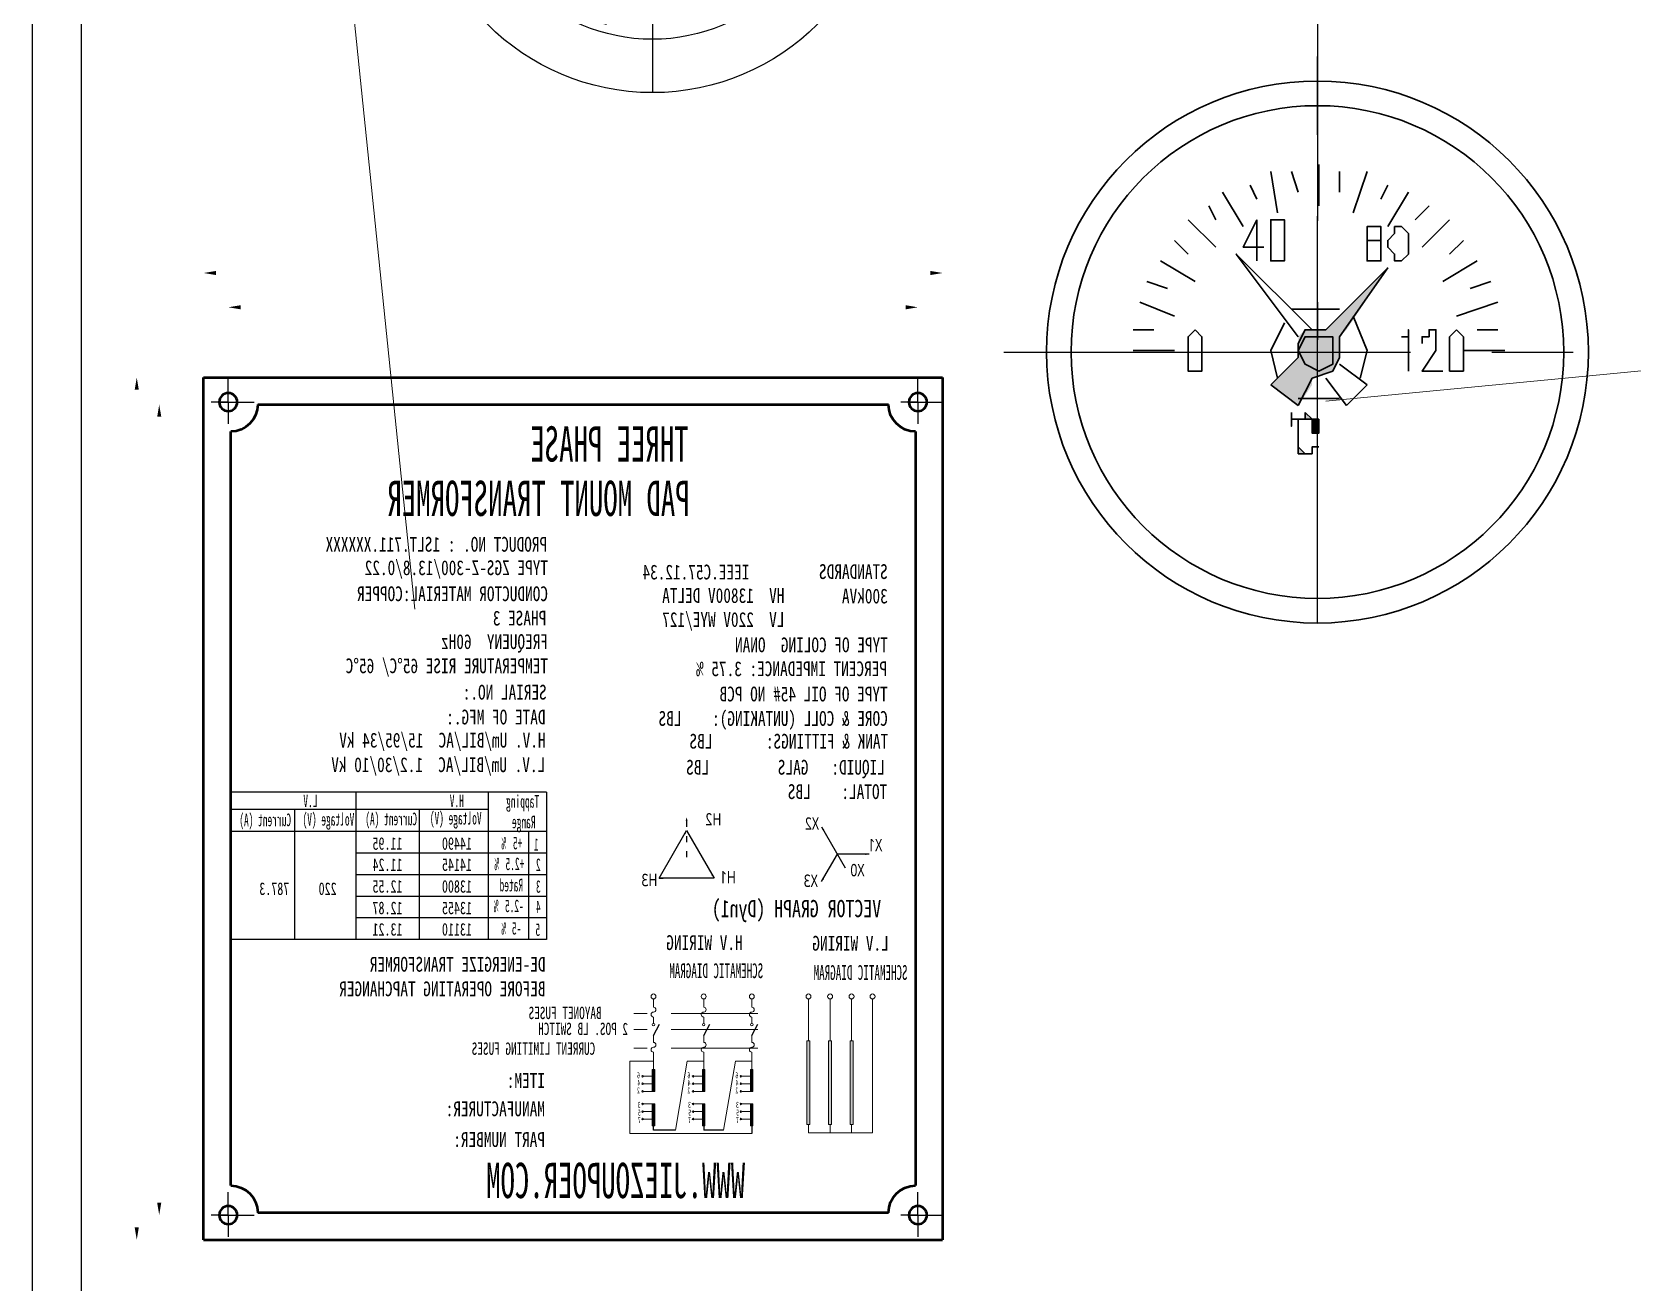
# Model space of a CAD drawing. Header units: millimetres. Extents: x 70841 to 133731, y -170061 to -164340.
# Drawn here: x 119022.9 to 119347.7, y -166025.4 to -165771.5 of the extents above; entities that cross this region are included whole.
import ezdxf
from ezdxf.enums import TextEntityAlignment as Align

# ---------------------------------------------------------------- set-up
doc = ezdxf.new("R2010")
doc.units = ezdxf.units.MM
doc.header["$LTSCALE"] = 13
for name, pattern in [('2 虚线', [5.75, 4.5, -1.25]), ('ACAD_ISO03W100', [1.18, 0.47, -0.71]), ('ACAD_ISO04W100', [30, 24, -3, 0, -3]), ('CENTER', [50.8, 31.75, -6.35, 6.35, -6.35]), ('CENTERX2', [101.6, 63.5, -12.7, 12.7, -12.7]), ('HIDDEN', [9.525, 6.35, -3.175])]:
    doc.linetypes.add(name, pattern=pattern)
doc.layers.get('0').update_dxf_attribs({"color": 1, "linetype": 'CENTER'})
for name, color, linetype in [('1', 4, 'Continuous'), ('2', 3, 'Continuous'), ('2细线层', 4, 'Continuous'), ('4', 2, 'HIDDEN'), ('HYJ1', 6, 'ACAD_ISO04W100'), ('HYJ3', 4, 'Continuous'), ('粗实线', 4, 'Continuous')]:
    doc.layers.add(name, color=color, linetype=linetype)
for name, color, linetype, lineweight in [('2-0.13', 3, 'Continuous', 13), ('标注、文本', 3, 'Continuous', 25), ('铁心', 3, 'Continuous', 0)]:
    doc.layers.add(name, color=color, linetype=linetype, lineweight=lineweight)
doc.styles.add('11', font='')
doc.styles.add('Note Text (ANSI)', font='arial.ttf')
doc.styles.get("Standard").update_dxf_attribs({"font": 'gbenor.shx', "bigfont": 'gbcbig.shx'})
doc.styles.add('宋体', font='', dxfattribs={"width": 0.6})
doc.styles.get('11').set_extended_font_data('FangSong_GB2312')
doc.styles.get('宋体').set_extended_font_data('Microsoft YaHei')
doc.dimstyles.new('1$0', dxfattribs={"dimtxt": 3.5, "dimasz": 2.5, "dimexe": 1.5, "dimexo": 0, "dimgap": 0.5, "dimtad": 1, "dimtoh": 1, "dimdec": 1, "dimtxsty": 'Standard', "dimcen": 2.5, "dimclrd": 3, "dimclre": 3, "dimclrt": 3, "dimadec": 1, "dimazin": 0, "dimtfac": 1, "dimtdec": 1, "dimtmove": 0, "dimatfit": 2, "dimfxl": 1.5, "dimarcsym": 0})

# ---------------------------------------------------------------- blocks, each defined once
blk = doc.blocks.new('fgffg')
blk.add_hatch(color=256).paths.add_polyline_path([(26283.31, -83546.9, -0.054749), (26292.71, -83543.48), (26285.61, -83523.98, 0.757864), (26285.61, -83651.96), (26292.71, -83632.46, -0.054749), (26283.31, -83629.04), (26277.93, -83643.83, -0.201943), (26245.7, -83608.66), (26260.9, -83604.58, -0.054749), (26258.31, -83594.93), (26243.11, -83599, -0.342707), (26277.93, -83532.12)])
for p, q in [((26292.71, -83543.48), (26285.61, -83523.98)), ((26283.31, -83546.9), (26277.93, -83532.12)), ((26258.31, -83594.93), (26243.11, -83599)), ((26260.9, -83604.58), (26245.7, -83608.66)), ((26283.31, -83629.04), (26277.93, -83643.83)), ((26292.71, -83632.46), (26285.61, -83651.96))]:
    blk.add_line(p, q)
for radius, start, end in [(66.46, 105.68564, 254.31436), (61.46, 114.66607, 190.33393), (45.8, 103.73251, 116.26749), (45.8, 188.73251, 201.26749), (61.46, 199.66607, 245.33393), (45.8, 243.73251, 256.26749)]:
    blk.add_arc((26303.58, -83587.97), radius, start, end)
blk = doc.blocks.new('A$C6F763E90')
at = {"layer": '1', "color": 1, "linetype": 'CENTERX2', "lineweight": -3, "ltscale": 0.1}
for p, q in [((90.55, 181.1), (90.55, 0)), ((48.82, 132.28), (60.44, 120.66)), ((132.28, 132.28), (120.66, 120.66)), ((0, 90.55), (181.1, 90.55)), ((48.82, 48.82), (60.44, 60.44)), ((132.28, 48.82), (120.66, 60.44))]:
    blk.add_line(p, q, dxfattribs=at)
blk.add_circle((90.55, 90.55), 50.8, dxfattribs=at)
at = {"layer": '2细线层'}
for centre, radius in [((90.55, 90.55), 90.55), ((90.55, 90.55), 69.85), ((54.63, 126.47), 6.5), ((126.47, 126.47), 6.5), ((90.55, 90.55), 21.1), ((54.63, 54.63), 6.5), ((126.47, 54.63), 6.5)]:
    blk.add_circle(centre, radius, dxfattribs=at)
blk.add_blockref('fgffg', (-26213.03, 83678.52), dxfattribs=at)
at = {"layer": '2细线层', "style": 'Note Text (ANSI)'}
for s, p in [('MAX', (64.32, 121.01)), ('+20%%DC', (46.49, 67.91)), ('MIN', (70.94, 50.41))]:
    blk.add_text(s, height=10, dxfattribs=at).set_placement(p)
blk = doc.blocks.new('*D1578')
at = {"layer": '2', "color": 3, "lineweight": -2, "transparency": 16777216}
for p, q in [((120754.4, -168095.5), (120765.05, -168095.5)), ((120763.55, -168257.51), (120763.55, -168098)), ((120752.7, -168260.01), (120765.05, -168260.01))]:
    blk.add_line(p, q, dxfattribs=at)
at = {"layer": '2', "color": 3, "transparency": 16777216}
for points in [[(120763.13, -168098), (120763.96, -168098), (120763.55, -168095.5)], [(120763.13, -168257.51), (120763.96, -168257.51), (120763.55, -168260.01)]]:
    blk.add_solid(points, dxfattribs=at)
at = {"layer": 'Defpoints', "color": 0, "transparency": 16777216}
for p in [(120754.4, -168095.5), (120763.55, -168095.5), (120752.7, -168260.01)]:
    blk.add_point(p, dxfattribs=at)
at = {"layer": '2', "color": 3, "transparency": 16777216, "insert": (120761.3, -168177.76), "char_height": 3.5, "attachment_point": 5, "rotation": 90}
blk.add_mtext('160', dxfattribs=at)
blk = doc.blocks.new('*D1579')
at = {"layer": '2', "color": 3, "lineweight": -2, "transparency": 16777216}
for p, q in [((120754.53, -168090.01), (120769.61, -168090.01)), ((120768.11, -168092.51), (120768.11, -168262.52)), ((120754.53, -168265.02), (120769.61, -168265.02))]:
    blk.add_line(p, q, dxfattribs=at)
at = {"layer": '2', "color": 3, "transparency": 16777216}
for points in [[(120767.69, -168092.51), (120768.53, -168092.51), (120768.11, -168090.01)], [(120767.69, -168262.52), (120768.53, -168262.52), (120768.11, -168265.02)]]:
    blk.add_solid(points, dxfattribs=at)
at = {"layer": 'Defpoints', "color": 0, "transparency": 16777216}
for p in [(120754.53, -168090.01), (120754.53, -168265.02), (120768.11, -168265.02)]:
    blk.add_point(p, dxfattribs=at)
at = {"layer": '2', "color": 3, "transparency": 16777216, "insert": (120765.86, -168177.52), "char_height": 3.5, "attachment_point": 5, "rotation": 90}
blk.add_mtext('175', dxfattribs=at)
blk = doc.blocks.new('*D1580')
at = {"layer": '2', "color": 3, "lineweight": -2, "transparency": 16777216}
for p, q in [((120609.53, -168090.37), (120609.53, -168074.27)), ((120749.53, -168090.37), (120749.53, -168074.27)), ((120612.03, -168075.77), (120747.03, -168075.77))]:
    blk.add_line(p, q, dxfattribs=at)
at = {"layer": '2', "color": 3, "transparency": 16777216}
for points in [[(120612.03, -168075.35), (120612.03, -168076.18), (120609.53, -168075.77)], [(120747.03, -168075.35), (120747.03, -168076.18), (120749.53, -168075.77)]]:
    blk.add_solid(points, dxfattribs=at)
at = {"layer": 'Defpoints', "color": 0, "transparency": 16777216}
for p in [(120749.53, -168075.77), (120609.53, -168090.37), (120749.53, -168090.37)]:
    blk.add_point(p, dxfattribs=at)
at = {"layer": '2', "color": 3, "transparency": 16777216, "insert": (120679.53, -168073.52), "char_height": 3.5, "attachment_point": 5}
blk.add_mtext('140', dxfattribs=at)
blk = doc.blocks.new('*D1581')
at = {"layer": '2', "color": 3, "lineweight": -2, "transparency": 16777216}
for p, q in [((120604.53, -168090.01), (120604.53, -168067.31)), ((120754.53, -168090.01), (120754.53, -168067.31)), ((120607.03, -168068.81), (120752.03, -168068.81))]:
    blk.add_line(p, q, dxfattribs=at)
at = {"layer": '2', "color": 3, "transparency": 16777216}
for points in [[(120607.03, -168068.39), (120607.03, -168069.23), (120604.53, -168068.81)], [(120752.03, -168068.39), (120752.03, -168069.23), (120754.53, -168068.81)]]:
    blk.add_solid(points, dxfattribs=at)
at = {"layer": 'Defpoints', "color": 0, "transparency": 16777216}
for p in [(120754.53, -168068.81), (120604.53, -168090.01), (120754.53, -168090.01)]:
    blk.add_point(p, dxfattribs=at)
at = {"layer": '2', "color": 3, "transparency": 16777216, "insert": (120679.53, -168066.56), "char_height": 3.5, "attachment_point": 5}
blk.add_mtext('150', dxfattribs=at)
blk = doc.blocks.new('125560')
at = {"layer": '铁心'}
h = blk.add_hatch(color=256, dxfattribs=at)
h.dxf.hatch_style = 1
h.paths.add_polyline_path([(120622.68, -168224.63), (120623.31, -168224.63), (120623.31, -168241.61), (120622.68, -168241.61)])
h = blk.add_hatch(color=256, dxfattribs=at)
h.dxf.hatch_style = 1
h.paths.add_polyline_path([(120627.05, -168224.63), (120627.67, -168224.63), (120627.67, -168241.61), (120627.05, -168241.61)])
h = blk.add_hatch(color=256, dxfattribs=at)
h.dxf.hatch_style = 1
h.paths.add_polyline_path([(120631.44, -168224.63), (120632.06, -168224.63), (120632.06, -168241.61), (120631.44, -168241.61)])
h = blk.add_hatch(color=256, dxfattribs=at)
h.dxf.hatch_style = 1
h.paths.add_polyline_path([(120643.49, -168230.49), (120643.02, -168230.49), (120643.49, -168234.95)])
h.paths.add_polyline_path([(120643.02, -168230.49), (120643.49, -168234.95), (120643.02, -168234.95)])
h = blk.add_hatch(color=256, dxfattribs=at)
h.dxf.hatch_style = 1
h.paths.add_polyline_path([(120643.37, -168230.49), (120643.13, -168230.49), (120643.37, -168234.95)])
h.paths.add_polyline_path([(120643.13, -168230.49), (120643.37, -168234.95), (120643.13, -168234.95)])
h = blk.add_hatch(color=256, dxfattribs=at)
h.dxf.hatch_style = 1
h.paths.add_polyline_path([(120653.25, -168230.49), (120652.77, -168230.49), (120653.25, -168234.95)])
h.paths.add_polyline_path([(120652.77, -168230.49), (120653.25, -168234.95), (120652.77, -168234.95)])
h = blk.add_hatch(color=256, dxfattribs=at)
h.dxf.hatch_style = 1
h.paths.add_polyline_path([(120653.13, -168230.49), (120652.89, -168230.49), (120653.13, -168234.95)])
h.paths.add_polyline_path([(120652.89, -168230.49), (120653.13, -168234.95), (120652.89, -168234.95)])
h = blk.add_hatch(color=256, dxfattribs=at)
h.dxf.hatch_style = 1
h.paths.add_polyline_path([(120663.45, -168230.49), (120662.97, -168230.49), (120663.45, -168234.95)])
h.paths.add_polyline_path([(120662.97, -168230.49), (120663.45, -168234.95), (120662.97, -168234.95)])
h = blk.add_hatch(color=256, dxfattribs=at)
h.dxf.hatch_style = 1
h.paths.add_polyline_path([(120663.33, -168230.49), (120663.09, -168230.49), (120663.33, -168234.95)])
h.paths.add_polyline_path([(120663.09, -168230.49), (120663.33, -168234.95), (120663.09, -168234.95)])
h = blk.add_hatch(color=256, dxfattribs=at)
h.dxf.hatch_style = 1
h.paths.add_polyline_path([(120643.49, -168237.44), (120643.02, -168237.44), (120643.49, -168241.91)])
h.paths.add_polyline_path([(120643.02, -168237.44), (120643.49, -168241.91), (120643.02, -168241.91)])
h = blk.add_hatch(color=256, dxfattribs=at)
h.dxf.hatch_style = 1
h.paths.add_polyline_path([(120643.37, -168237.44), (120643.13, -168237.44), (120643.37, -168241.91)])
h.paths.add_polyline_path([(120643.13, -168237.44), (120643.37, -168241.91), (120643.13, -168241.91)])
h = blk.add_hatch(color=256, dxfattribs=at)
h.dxf.hatch_style = 1
h.paths.add_polyline_path([(120653.25, -168237.44), (120652.77, -168237.44), (120653.25, -168241.91)])
h.paths.add_polyline_path([(120652.77, -168237.44), (120653.25, -168241.91), (120652.77, -168241.91)])
h = blk.add_hatch(color=256, dxfattribs=at)
h.dxf.hatch_style = 1
h.paths.add_polyline_path([(120653.13, -168237.44), (120652.89, -168237.44), (120653.13, -168241.91)])
h.paths.add_polyline_path([(120652.89, -168237.44), (120653.13, -168241.91), (120652.89, -168241.91)])
h = blk.add_hatch(color=256, dxfattribs=at)
h.dxf.hatch_style = 1
h.paths.add_polyline_path([(120663.45, -168237.44), (120662.97, -168237.44), (120663.45, -168241.91)])
h.paths.add_polyline_path([(120662.97, -168237.44), (120663.45, -168241.91), (120662.97, -168241.91)])
h = blk.add_hatch(color=256, dxfattribs=at)
h.dxf.hatch_style = 1
h.paths.add_polyline_path([(120663.33, -168237.44), (120663.09, -168237.44), (120663.33, -168241.91)])
h.paths.add_polyline_path([(120663.09, -168237.44), (120663.33, -168241.91), (120663.09, -168241.91)])
at = {"layer": '2'}
for points in [[(120629.08, -168181.19), (120624.27, -168189.53)], [(120619.45, -168186.75), (120625.87, -168186.75)], [(120629.08, -168192.31), (120625.87, -168186.75)]]:
    blk.add_lwpolyline(points, dxfattribs=at)
for points in [[(120629.08, -168181.19, 0, 0.385, 0), (120628.7, -168181.86, 0.385, 0.385, 0)], [(120656.48, -168179.24, 0, 0.385, 0), (120656.48, -168180.01, 0.385, 0.385, 0)], [(120656.48, -168181.97, 0, 0.385, 0), (120656.87, -168182.64, 0.385, 0.385, 0)], [(120619.45, -168186.75, 0, 0.385, 0), (120620.22, -168186.75, 0.385, 0.385, 0)], [(120629.08, -168192.31, 0, 0.385, 0), (120628.7, -168191.64, 0.385, 0.385, 0)], [(120650.92, -168191.6, 0, 0.385, 0), (120651.31, -168190.93, 0.385, 0.385, 0)]]:
    blk.add_lwpolyline(points, format="xyseb", dxfattribs=at)
blk.add_lwpolyline([(120656.48, -168181.97), (120650.92, -168191.6), (120662.04, -168191.6)], close=True, dxfattribs=at)
at = {"layer": '2', "linetype": 'ACAD_ISO03W100', "ltscale": 0.2}
blk.add_lwpolyline([(120656.48, -168180.01), (120656.48, -168188.39)], dxfattribs=at)
at = {"layer": '2', "linetype": 'Continuous'}
blk.add_lwpolyline([(120662.04, -168191.6), (120661.27, -168191.6)], dxfattribs=at)
at = {"layer": '2-0.13'}
for p, q in [((120725.35, -168177.71), (120737.96, -168177.71)), ((120618.74, -168216.13), (120618.74, -168243.31)), ((120618.74, -168243.31), (120631.75, -168243.31))]:
    blk.add_line(p, q, dxfattribs=at)
for centre, radius in [((120618.74, -168215.63), 0.499), ((120623, -168215.63), 0.499), ((120627.36, -168215.63), 0.499), ((120631.75, -168215.63), 0.499), ((120643.25, -168215.63), 0.499), ((120653.01, -168215.63), 0.499), ((120663.21, -168215.63), 0.499), ((120643.25, -168221.36), 0.249), ((120653.01, -168221.36), 0.249), ((120663.21, -168221.36), 0.249)]:
    blk.add_circle(centre, radius, dxfattribs=at)
for centre, start, end in [((120643.25, -168218.32), 90, 270), ((120643.25, -168219.32), 270, 90), ((120653.01, -168218.32), 90, 270), ((120653.01, -168219.32), 270, 90), ((120663.21, -168218.32), 90, 270), ((120663.21, -168219.32), 270, 90), ((120643.25, -168225.46), 90, 270), ((120643.25, -168226.45), 270, 90), ((120653.01, -168225.46), 90, 270), ((120653.01, -168226.45), 270, 90), ((120663.21, -168225.46), 90, 270), ((120663.21, -168226.45), 270, 90)]:
    blk.add_arc(centre, 0.499, start, end, dxfattribs=at)
at = {"layer": 'HYJ1', "color": 1, "linetype": 'CENTERX2'}
for p, q in [((120609.53, -168095.01), (120609.53, -168090.37)), ((120749.53, -168095.01), (120749.53, -168090.37)), ((120609.53, -168095.01), (120604.29, -168095.01)), ((120611.36, -168095.01), (120609.53, -168095.01)), ((120609.53, -168095.01), (120613.03, -168095.01)), ((120609.53, -168095.01), (120609.53, -168099.41)), ((120609.53, -168095.01), (120609.53, -168096.84)), ((120749.53, -168095.01), (120744.29, -168095.01)), ((120751.36, -168095.01), (120749.53, -168095.01)), ((120749.53, -168095.01), (120753.03, -168095.01)), ((120749.53, -168095.01), (120749.53, -168099.41)), ((120749.53, -168095.01), (120749.53, -168096.84)), ((120609.53, -168260.01), (120609.53, -168255.37)), ((120749.53, -168260.01), (120749.53, -168255.37)), ((120609.53, -168260.01), (120604.29, -168260.01)), ((120611.36, -168260.01), (120609.53, -168260.01)), ((120609.53, -168260.01), (120613.03, -168260.01)), ((120609.53, -168260.01), (120609.53, -168264.41)), ((120609.53, -168260.01), (120609.53, -168261.84)), ((120749.53, -168260.01), (120744.29, -168260.01)), ((120751.36, -168260.01), (120749.53, -168260.01)), ((120749.53, -168260.01), (120753.03, -168260.01)), ((120749.53, -168260.01), (120749.53, -168264.41)), ((120749.53, -168260.01), (120749.53, -168261.84))]:
    blk.add_line(p, q, dxfattribs=at)
at = {"layer": 'HYJ3', "linetype": 'ByBlock', "lineweight": 50}
for p, q in [((120754.53, -168090.01), (120604.53, -168090.01)), ((120604.53, -168090.01), (120604.53, -168265.02)), ((120754.53, -168265.02), (120754.53, -168090.01)), ((120743.56, -168095.5), (120615.51, -168095.5)), ((120610.02, -168100.99), (120610.02, -168254.04)), ((120749.04, -168254.04), (120749.04, -168100.99)), ((120615.51, -168259.53), (120743.56, -168259.53)), ((120754.53, -168265.02), (120604.53, -168265.02))]:
    blk.add_line(p, q, dxfattribs=at)
for centre in [(120609.53, -168095.01), (120749.53, -168095.01), (120609.53, -168260.01), (120749.53, -168260.01)]:
    blk.add_circle(centre, 1.83, dxfattribs=at)
for centre, start, end in [((120610.02, -168095.5), 270, 0), ((120749.04, -168095.5), 180, 270), ((120610.02, -168259.53), 0, 90), ((120749.04, -168259.53), 90, 180)]:
    blk.add_arc(centre, 5.49, start, end, dxfattribs=at)
at = {"layer": '标注、文本', "color": 0}
for p, q in [((120684.96, -168174.2), (120684.96, -168204.09)), ((120684.96, -168174.2), (120684.96, -168204.09)), ((120684.96, -168174.2), (120749.04, -168174.2)), ((120696.75, -168174.2), (120696.75, -168204.09)), ((120723.63, -168174.2), (120723.63, -168204.09)), ((120749.04, -168174.2), (120749.04, -168208.47)), ((120696.75, -168177.71), (120720.36, -168177.71)), ((120710.8, -168177.71), (120710.8, -168204.09)), ((120714.75, -168177.71), (120749.04, -168177.71)), ((120736.12, -168177.71), (120736.12, -168204.09)), ((120684.96, -168182.18), (120749.04, -168182.18)), ((120688.58, -168182.18), (120688.58, -168204.09)), ((120684.96, -168186.56), (120723.63, -168186.56)), ((120684.96, -168190.94), (120723.63, -168190.94)), ((120684.96, -168195.32), (120723.63, -168195.32)), ((120684.96, -168199.71), (120723.63, -168199.71)), ((120684.96, -168204.09), (120749.04, -168204.09))]:
    blk.add_line(p, q, dxfattribs=at)
at = {"layer": '标注、文本', "color": 2, "linetype": '2 虚线', "lineweight": 9, "ltscale": 0.3}
for p, q in [((120642.06, -168219.07), (120667.19, -168219.07)), ((120642.06, -168222.37), (120667.19, -168222.37)), ((120642.06, -168226.11), (120667.19, -168226.11))]:
    blk.add_line(p, q, dxfattribs=at)
at = {"layer": '标注、文本'}
for p, q in [((120643.25, -168223.53), (120642, -168221.26)), ((120653.01, -168223.53), (120651.75, -168221.26)), ((120663.21, -168223.53), (120661.96, -168221.26)), ((120643.25, -168241.91), (120643.25, -168243.45)), ((120649.01, -168242.77), (120653.01, -168242.77)), ((120653.01, -168241.92), (120653.01, -168242.77)), ((120658.77, -168242.77), (120663.21, -168242.77)), ((120663.21, -168242.77), (120663.21, -168241.91))]:
    blk.add_line(p, q, dxfattribs=at)
at = {"layer": '铁心'}
for p, q in [((120623, -168216.13), (120623, -168224.63)), ((120627.36, -168216.13), (120627.36, -168224.63)), ((120631.75, -168216.13), (120631.75, -168224.63)), ((120646.59, -168228.79), (120643.25, -168228.79)), ((120649.01, -168242.77), (120646.59, -168228.79)), ((120656.35, -168228.79), (120653, -168228.79)), ((120658.77, -168242.77), (120656.35, -168228.79)), ((120663.21, -168228.79), (120668.01, -168228.79)), ((120668.01, -168228.79), (120668.01, -168243.45)), ((120623, -168243.31), (120623, -168241.61)), ((120627.36, -168243.31), (120627.36, -168241.61)), ((120631.75, -168243.31), (120631.75, -168241.61)), ((120653.01, -168242.77), (120649.01, -168242.77)), ((120663.21, -168242.77), (120658.77, -168242.77))]:
    blk.add_line(p, q, dxfattribs=at)
for points in [[(120643.25, -168217.82), (120643.25, -168216.13)], [(120653.01, -168217.82), (120653.01, -168216.13)], [(120663.21, -168217.82), (120663.21, -168216.13)], [(120643.25, -168221.11), (120643.25, -168219.82)], [(120653.01, -168221.11), (120653.01, -168219.82)], [(120663.21, -168221.11), (120663.21, -168219.82)], [(120643.25, -168224.96), (120643.25, -168223.53)], [(120653.01, -168224.96), (120653.01, -168223.53)], [(120663.21, -168224.96), (120663.21, -168223.53)], [(120643.25, -168230.49), (120643.25, -168226.95)], [(120653.01, -168230.49), (120653.01, -168226.95)], [(120663.21, -168230.49), (120663.21, -168226.95)], [(120643.49, -168230.49), (120643.02, -168230.49), (120643.49, -168234.95), (120643.49, -168230.49)], [(120643.37, -168230.49), (120643.13, -168230.49), (120643.37, -168234.95), (120643.37, -168230.49)], [(120643.25, -168230.49), (120643.25, -168234.95)], [(120653.25, -168230.49), (120652.77, -168230.49), (120653.25, -168234.95), (120653.25, -168230.49)], [(120653.13, -168230.49), (120652.89, -168230.49), (120653.13, -168234.95), (120653.13, -168230.49)], [(120653.01, -168230.49), (120653.01, -168234.95)], [(120663.45, -168230.49), (120662.97, -168230.49), (120663.45, -168234.95), (120663.45, -168230.49)], [(120663.33, -168230.49), (120663.09, -168230.49), (120663.33, -168234.95), (120663.33, -168230.49)], [(120663.21, -168230.49), (120663.21, -168234.95)], [(120643.25, -168231.84), (120645.29, -168231.84)], [(120643.25, -168233.38), (120645.29, -168233.38)], [(120653.01, -168231.84), (120655.05, -168231.84)], [(120653.01, -168233.38), (120655.05, -168233.38)], [(120663.21, -168231.84), (120665.28, -168231.84)], [(120663.21, -168233.38), (120665.28, -168233.38)], [(120643.25, -168234.95), (120645.29, -168234.95)], [(120653.01, -168234.95), (120655.05, -168234.95)], [(120663.21, -168234.95), (120665.28, -168234.95)], [(120643.49, -168237.44), (120643.02, -168237.44), (120643.49, -168241.91), (120643.49, -168237.44)], [(120643.37, -168237.44), (120643.13, -168237.44), (120643.37, -168241.91), (120643.37, -168237.44)], [(120643.25, -168241.91), (120643.25, -168237.44)], [(120643.25, -168237.44), (120645.29, -168237.44)], [(120643.25, -168239.01), (120645.29, -168239.01)], [(120643.25, -168240.55), (120645.29, -168240.55)], [(120653.25, -168237.44), (120652.77, -168237.44), (120653.25, -168241.91), (120653.25, -168237.44)], [(120653.13, -168237.44), (120652.89, -168237.44), (120653.13, -168241.91), (120653.13, -168237.44)], [(120653.01, -168241.91), (120653.01, -168237.44)], [(120653.01, -168237.44), (120655.05, -168237.44)], [(120653.01, -168239.01), (120655.05, -168239.01)], [(120653.01, -168240.55), (120655.05, -168240.55)], [(120663.45, -168237.44), (120662.97, -168237.44), (120663.45, -168241.91), (120663.45, -168237.44)], [(120663.33, -168237.44), (120663.09, -168237.44), (120663.33, -168241.91), (120663.33, -168237.44)], [(120663.21, -168241.91), (120663.21, -168237.44)], [(120663.21, -168237.44), (120665.28, -168237.44)], [(120663.21, -168239.01), (120665.28, -168239.01)], [(120663.21, -168240.55), (120665.28, -168240.55)], [(120668.01, -168243.45), (120668.01, -168243.45), (120643.25, -168243.45)]]:
    blk.add_lwpolyline(points, dxfattribs=at)
for points in [[(120623.31, -168241.61), (120622.68, -168241.61), (120622.68, -168224.63), (120623.31, -168224.63)], [(120627.67, -168241.61), (120627.05, -168241.61), (120627.05, -168224.63), (120627.67, -168224.63)], [(120632.06, -168241.61), (120631.44, -168241.61), (120631.44, -168224.63), (120632.06, -168224.63)], [(120643.02, -168230.49), (120643.49, -168234.95), (120643.02, -168234.95), (120643.02, -168230.49)], [(120643.13, -168230.49), (120643.37, -168234.95), (120643.13, -168234.95), (120643.13, -168230.49)], [(120652.77, -168230.49), (120653.25, -168234.95), (120652.77, -168234.95), (120652.77, -168230.49)], [(120652.89, -168230.49), (120653.13, -168234.95), (120652.89, -168234.95), (120652.89, -168230.49)], [(120662.97, -168230.49), (120663.45, -168234.95), (120662.97, -168234.95), (120662.97, -168230.49)], [(120663.09, -168230.49), (120663.33, -168234.95), (120663.09, -168234.95), (120663.09, -168230.49)], [(120643.02, -168237.44), (120643.49, -168241.91), (120643.02, -168241.91), (120643.02, -168237.44)], [(120643.13, -168237.44), (120643.37, -168241.91), (120643.13, -168241.91), (120643.13, -168237.44)], [(120652.77, -168237.44), (120653.25, -168241.91), (120652.77, -168241.91), (120652.77, -168237.44)], [(120652.89, -168237.44), (120653.13, -168241.91), (120652.89, -168241.91), (120652.89, -168237.44)], [(120662.97, -168237.44), (120663.45, -168241.91), (120662.97, -168241.91), (120662.97, -168237.44)], [(120663.09, -168237.44), (120663.33, -168241.91), (120663.09, -168241.91), (120663.09, -168237.44)]]:
    blk.add_lwpolyline(points, close=True, dxfattribs=at)
for centre in [(120645.45, -168231.85), (120645.45, -168233.35), (120655.18, -168231.85), (120655.18, -168233.35), (120665.41, -168231.85), (120665.41, -168233.35), (120645.45, -168234.91), (120645.45, -168237.45), (120655.18, -168234.91), (120655.18, -168237.45), (120665.41, -168234.91), (120665.41, -168237.45), (120645.45, -168239.02), (120645.45, -168240.52), (120655.18, -168239.02), (120655.18, -168240.52), (120665.41, -168239.02), (120665.41, -168240.52)]:
    blk.add_circle(centre, 0.154, dxfattribs=at)
at = {"layer": '2', "style": '宋体', "width": 0.76}
for s, p in [('H2', (120649.42, -168180.94)), ('X2', (120629.6, -168181.8)), ('X1', (120616.77, -168186.16)), ('X0', (120620.37, -168191.25)), ('X3', (120629.85, -168193.4)), ('H1', (120646.49, -168192.7)), ('H3', (120662.41, -168193.25))]:
    blk.add_text(s, height=2.5, dxfattribs=at).set_placement(p)
at = {"layer": '2-0.13', "style": '11'}
for s, height, width, p in [('PRODUCT NO. : 1SLT.711.XXXXXX', 3, 0.76, (120684.8, -168125.37)), ('STANDARDS', 3, 0.76, (120615.64, -168130.91)), ('IEEE.C57.12.34', 3, 0.76, (120643.74, -168131)), ('TYPE ZGS-Z-300/13.8/0.22', 3, 0.76, (120684.62, -168130.12)), ('300kVA', 3, 0.76, (120615.65, -168135.87)), ('HV  13800V DELTA', 3, 0.76, (120636.63, -168135.76)), ('CONDUCTOR MATERIAL:COPPER', 3, 0.76, (120684.62, -168135.41)), ('LV  220V WYE/127', 3, 0.76, (120636.63, -168140.64)), ('PHASE 3', 3, 0.76, (120684.97, -168140.35)), ('TYPE OF COLING  ONAN', 3, 0.76, (120615.64, -168145.78)), ('FREQUENY  60Hz', 3, 0.76, (120684.62, -168145.12)), ('PERCENT IMPEDANCE: 3.75 %%%', 3, 0.76, (120615.8, -168150.63)), ('TEMPERATURE RISE 65°C/ 65°C', 3, 0.76, (120684.62, -168150.03)), ('TYPE OF OIL 45# NO PCB', 3, 0.76, (120615.67, -168155.76)), ('SERIAL NO.:', 3, 0.76, (120684.87, -168155.39)), ('CORE & COLL (UNTAKING):    LBS', 3, 0.76, (120615.64, -168160.72)), ('DATE OF MFG.:', 3, 0.76, (120685.13, -168160.43)), ('TANK & FITTINGS:       LBS', 3, 0.76, (120615.57, -168165.34)), ('H.V. Um/BIL/AC  15/95/34 kV', 3, 0.76, (120685.12, -168165.12)), ('LIQUID:   GALS         LBS', 3, 0.76, (120616.24, -168170.62)), ('L.V. Um/BIL/AC  1.2/30/10 kV', 3, 0.76, (120685.19, -168170.1)), ('TOTAL:    LBS', 3, 0.76, (120615.76, -168175.57)), ('Tapping ', 2.556, 0.55, (120686.43, -168177.33)), ('H.V', 2.556, 0.55, (120701.7, -168177.21)), ('L.V', 2.556, 0.55, (120731.43, -168177.21)), ('Voltage (V)', 2.5558, 0.55, (120698.1, -168180.73)), ('Current (A)', 2.5558, 0.55, (120711.2, -168180.89)), ('Voltage (V)', 2.5558, 0.55, (120723.94, -168180.96)), ('Current (A)', 2.5558, 0.55, (120736.77, -168181.08)), ('Range', 2.556, 0.55, (120687.15, -168181.5)), ('1      ', 2.556, 0.55, (120686.54, -168186.07)), ('+5', 2.556, 0.55, (120689.84, -168185.78)), ('%', 2.56, 0.55, (120693.11, -168185.78)), ('14490', 2.556, 0.7, (120700.07, -168185.87)), ('11.95', 2.556, 0.7, (120714.17, -168185.87)), ('2   ', 2.556, 0.55, (120686.12, -168190.16)), ('+2.5', 2.556, 0.55, (120689.43, -168189.99)), ('%', 2.56, 0.55, (120694.53, -168189.99)), ('14145', 2.556, 0.7, (120700.07, -168190.16)), ('11.24', 2.556, 0.7, (120714.17, -168190.16)), ('Rated', 2.556, 0.55, (120689.67, -168194.31)), ('3', 2.56, 0.55, (120686.11, -168194.6)), ('13800', 2.556, 0.7, (120700.07, -168194.57)), ('12.55', 2.556, 0.7, (120714.17, -168194.57)), ('220', 2.556, 0.7, (120727.54, -168195.04)), ('787.3', 2.556, 0.7, (120737.15, -168195.04)), ('VECTOR GRAPH (Dyn1)', 3.5, 0.76, (120616.99, -168199.55)), ('4', 2.56, 0.55, (120686.12, -168198.72)), ('-2.5', 2.556, 0.55, (120689.54, -168198.52)), ('%', 2.56, 0.55, (120694.68, -168198.52)), ('13455', 2.556, 0.7, (120700.07, -168198.94)), ('12.87', 2.556, 0.7, (120714.17, -168198.94)), ('5', 2.56, 0.55, (120686.22, -168203.36)), ('-5', 2.556, 0.55, (120690.05, -168203.09)), ('%', 2.56, 0.55, (120693.11, -168203.09)), ('13110', 2.556, 0.7, (120700.07, -168203.29)), ('13.21', 2.556, 0.7, (120714.17, -168203.29)), ('L.V WIRING ', 3, 0.76, (120615.45, -168206.34)), ('H.V WIRING ', 3, 0.76, (120645.11, -168206.21)), ('DE-ENERGIZE TRANSFORMER', 3, 0.76, (120685.13, -168210.61)), ('SCHEMATIC DIAGRAM ', 3, 0.55, (120611.62, -168212.28)), ('SCHEMATIC DIAGRAM ', 3, 0.55, (120640.93, -168211.92)), ('BEFORE OPERATING TAPCHANGER', 3, 0.76, (120685.13, -168215.59)), ('2 POS. LB SWITCH', 2.5, 0.67, (120668.38, -168223.46)), ('ITEM:', 3, 0.76, (120685.24, -168234.19)), ('MANUFACTURER:', 3, 0.76, (120685.24, -168239.94)), ('PART NUMBER:', 3, 0.76, (120685.24, -168246.18))]:
    blk.add_text(s, height=height, dxfattribs=dict(at, width=width)).set_placement(p)
at = {"layer": '2-0.13', "style": '11', "width": 0.67}
for s, p in [('BAYONET FUSES', (120688.55, -168220.23)), ('CURRENT LIMITING FUSES', (120700.1, -168227.48))]:
    blk.add_text(s, height=2.5, dxfattribs=at).set_placement(p, align=Align.RIGHT)
at = {"layer": '4', "color": 4, "style": '11', "width": 0.6}
for s, p in [('THREE PHASE ', (120656.08, -168107.08)), (' PAD MOUNT TRANSFORMER', (120652.95, -168118.12)), ('WWW.JIEZOUPOER.COM', (120644.6, -168256.56))]:
    blk.add_text(s, height=7.1563, dxfattribs=at).set_placement(p)
at = {"layer": '铁心', "style": '11', "width": 0.55}
for s, p in [('4', (120645.97, -168233.83)), ('6', (120646.02, -168232.25)), ('4', (120655.7, -168233.83)), ('6', (120655.75, -168232.25)), ('4', (120665.93, -168233.83)), ('6', (120665.98, -168232.25)), ('3', (120645.9, -168238.24)), ('2', (120646.03, -168235.33)), ('3', (120655.63, -168238.24)), ('2', (120655.77, -168235.33)), ('3', (120665.86, -168238.24)), ('2', (120665.99, -168235.33)), ('5', (120645.85, -168239.82)), ('7', (120645.87, -168241.29)), ('5', (120655.58, -168239.82)), ('7', (120655.61, -168241.29)), ('5', (120665.81, -168239.82)), ('7', (120665.83, -168241.29))]:
    blk.add_text(s, height=1.25, dxfattribs=at).set_placement(p)
at = {"layer": '2'}
for base, p1, p2, picture, middle in [((120754.53, -168068.81), (120604.53, -168090.01), (120754.53, -168090.01), '*D1581', (120679.53, -168066.56)), ((120749.53, -168075.77), (120609.53, -168090.37), (120749.53, -168090.37), '*D1580', (120679.53, -168073.52))]:
    dim = blk.add_linear_dim(base=base, p1=p1, p2=p2, dimstyle='1$0', dxfattribs=at)
    dim.commit()
    dim.dimension.update_dxf_attribs({"geometry": picture, "text_midpoint": middle})
for base, p1, p2, text, picture, middle in [((120768.11, -168265.02), (120754.53, -168090.01), (120754.53, -168265.02), '175', '*D1579', (120765.86, -168177.52)), ((120763.55, -168095.5), (120752.7, -168260.01), (120754.4, -168095.5), '160', '*D1578', (120761.3, -168177.76))]:
    dim = blk.add_linear_dim(base=base, p1=p1, p2=p2, angle=90, text=text, dimstyle='1$0', dxfattribs=at)
    dim.commit()
    dim.dimension.update_dxf_attribs({"geometry": picture, "text_midpoint": middle})

msp = doc.modelspace()

# ---------------------------------------------------------------- hatches: boundary and pattern name
at = {"layer": '粗实线', "lineweight": 30}
h = msp.add_hatch(color=256, dxfattribs=at)
h.dxf.hatch_style = 2
h.paths.add_polyline_path([(119298.16, -165819.366), (119285.587, -165831.939), (119289.778, -165831.939)])
h = msp.add_hatch(color=256, dxfattribs=at)
h.dxf.hatch_style = 2
h.paths.add_polyline_path([(119281.396, -165831.939), (119279.999, -165833.336), (119288.381, -165833.336)])
h = msp.add_hatch(color=256, dxfattribs=at)
h.dxf.hatch_style = 2
h.paths.add_polyline_path([(119279.999, -165833.336), (119279.999, -165834.733), (119288.381, -165834.733)])
h = msp.add_hatch(color=256, dxfattribs=at)
h.dxf.hatch_style = 2
h.paths.add_polyline_path([(119279.999, -165833.336), (119288.381, -165833.336), (119288.381, -165834.733)])
h = msp.add_hatch(color=256, dxfattribs=at)
h.dxf.hatch_style = 2
h.paths.add_polyline_path([(119281.396, -165831.939), (119289.778, -165831.939), (119288.381, -165833.336)])
h = msp.add_hatch(color=256, dxfattribs=at)
h.dxf.hatch_style = 2
h.paths.add_polyline_path([(119279.999, -165834.733), (119279.999, -165837.527), (119288.381, -165837.527)])
h = msp.add_hatch(color=256, dxfattribs=at)
h.dxf.hatch_style = 2
h.paths.add_polyline_path([(119279.999, -165834.733), (119288.381, -165834.733), (119288.381, -165837.527)])
h = msp.add_hatch(color=256, dxfattribs=at)
h.dxf.hatch_style = 2
h.paths.add_polyline_path([(119279.999, -165837.527), (119277.205, -165840.321), (119286.984, -165840.321)])
h = msp.add_hatch(color=256, dxfattribs=at)
h.dxf.hatch_style = 2
h.paths.add_polyline_path([(119279.999, -165837.527), (119288.381, -165837.527), (119286.984, -165840.321)])
h = msp.add_hatch(color=256, dxfattribs=at)
h.dxf.hatch_style = 2
h.paths.add_polyline_path([(119275.808, -165841.718), (119274.411, -165843.115), (119282.793, -165843.115)])
h = msp.add_hatch(color=256, dxfattribs=at)
h.dxf.hatch_style = 2
h.paths.add_polyline_path([(119274.411, -165843.115), (119282.793, -165843.115), (119279.999, -165847.306)])
h = msp.add_hatch(color=256, dxfattribs=at)
h.dxf.hatch_style = 2
h.paths.add_polyline_path([(119277.205, -165840.321), (119275.808, -165841.718), (119282.793, -165841.718)])
h = msp.add_hatch(color=256, dxfattribs=at)
h.dxf.hatch_style = 2
h.paths.add_polyline_path([(119275.808, -165841.718), (119282.793, -165841.718), (119282.793, -165843.115)])
h = msp.add_hatch(color=256, dxfattribs=at)
h.dxf.hatch_style = 2
h.paths.add_polyline_path([(119277.205, -165840.321), (119286.984, -165840.321), (119282.793, -165841.718)])
h = msp.add_hatch(color=256, dxfattribs=at)
h.dxf.hatch_style = 2
h.paths.add_polyline_path([(119281.396, -165848.703), (119281.396, -165850.1), (119279.999, -165850.1), (119279.999, -165851.497), (119279.999, -165852.894), (119279.999, -165854.291), (119279.999, -165855.688), (119279.999, -165857.085), (119281.396, -165857.085), (119282.793, -165857.085), (119281.396, -165857.085), (119279.999, -165855.688), (119279.999, -165854.291), (119279.999, -165852.894), (119279.999, -165851.497), (119279.999, -165850.1), (119281.396, -165850.1), (119282.793, -165850.1)])
h = msp.add_hatch(color=256, dxfattribs=at)
h.dxf.hatch_style = 2
h.paths.add_polyline_path([(119278.602, -165850.1), (119278.602, -165851.497), (119278.602, -165850.1), (119279.999, -165850.1)])
h = msp.add_hatch(color=256, dxfattribs=at)
h.dxf.hatch_style = 2
h.paths.add_polyline_path([(119284.19, -165850.1), (119282.793, -165850.1), (119282.793, -165851.497), (119282.793, -165852.894), (119284.19, -165852.894)])
h = msp.add_hatch(color=256, dxfattribs=at)
h.dxf.hatch_style = 2
h.paths.add_polyline_path([(119284.19, -165855.688), (119282.793, -165855.688), (119282.793, -165857.085), (119281.396, -165857.085), (119282.793, -165857.085), (119282.793, -165855.688)])

# ---------------------------------------------------------------- linework, layer by layer
at = {"layer": '1', "color": 1, "linetype": 'CENTERX2', "lineweight": -3, "ltscale": 0.1}
for p, q in [((119283.894, -165595.156), (119283.894, -165833.947)), ((119283.894, -165891.437), (119283.894, -165776.457)), ((119220.258, -165836.447), (119341.901, -165836.447))]:
    msp.add_line(p, q, dxfattribs=at)
at = {"layer": '标注、文本'}
for p, q in [((119022.942, -165453.305), (119022.942, -166981.332)), ((119032.942, -165453.305), (119032.942, -166981.332))]:
    msp.add_line(p, q, dxfattribs=at)
at = {"layer": '标注、文本', "color": 4, "lineweight": 30}
for radius in [55, 50]:
    msp.add_circle((119283.894, -165836.447), radius, dxfattribs=at)
at = {"layer": '粗实线', "lineweight": 30}
for points in [[(119271.617, -165809.587), (119268.823, -165815.175), (119273.014, -165815.175)], [(119271.617, -165809.587), (119271.617, -165817.969)], [(119282.793, -165831.939), (119267.426, -165816.572), (119279.999, -165833.336)], [(119285.587, -165831.939), (119298.16, -165819.366), (119288.381, -165833.336)], [(119288.381, -165827.748), (119278.602, -165827.748)], [(119292.572, -165841.718), (119293.969, -165836.13), (119291.175, -165829.145)], [(119277.205, -165830.542), (119274.411, -165836.13), (119275.808, -165841.718)], [(119285.587, -165831.939), (119281.396, -165831.939), (119279.999, -165834.733), (119279.999, -165837.527)], [(119282.793, -165841.718), (119286.984, -165840.321), (119288.381, -165837.527), (119288.381, -165833.336)], [(119300.954, -165833.336), (119302.351, -165833.336), (119302.351, -165831.939), (119302.351, -165840.321)], [(119305.145, -165834.733), (119305.145, -165833.336), (119306.542, -165833.336), (119306.542, -165831.939), (119307.939, -165831.939), (119307.939, -165833.336), (119307.939, -165834.733), (119307.939, -165836.13), (119305.145, -165840.321), (119309.336, -165840.321)], [(119279.999, -165847.306), (119274.411, -165843.115)], [(119279.999, -165845.909), (119288.381, -165845.909)]]:
    msp.add_lwpolyline(points, dxfattribs=at)
for points in [[(119275.808, -165809.587), (119274.411, -165809.587), (119274.411, -165810.984), (119274.411, -165813.778), (119274.411, -165816.572), (119274.411, -165817.969), (119275.808, -165817.969), (119277.205, -165817.969), (119277.205, -165816.572), (119277.205, -165813.778), (119277.205, -165810.984), (119277.205, -165809.587)], [(119295.366, -165810.984), (119293.969, -165810.984), (119293.969, -165812.381), (119293.969, -165813.778), (119295.366, -165813.778), (119296.763, -165813.778), (119296.763, -165815.175), (119296.763, -165816.572), (119296.763, -165817.969), (119295.366, -165817.969), (119293.969, -165817.969), (119293.969, -165816.572), (119293.969, -165815.175), (119293.969, -165813.778), (119295.366, -165813.778), (119296.763, -165813.778), (119296.763, -165812.381), (119296.763, -165810.984)], [(119299.557, -165810.984), (119299.557, -165812.381), (119298.16, -165813.778), (119298.16, -165815.175), (119299.557, -165816.572), (119299.557, -165817.969), (119300.954, -165817.969), (119302.351, -165816.572), (119302.351, -165815.175), (119302.351, -165813.778), (119302.351, -165812.381), (119300.954, -165810.984)], [(119259.044, -165831.939), (119257.647, -165833.336), (119257.647, -165836.13), (119257.647, -165838.924), (119257.647, -165840.321), (119259.044, -165840.321), (119260.441, -165840.321), (119260.441, -165838.924), (119260.441, -165836.13), (119260.441, -165833.336)], [(119286.984, -165836.13), (119286.984, -165833.336), (119284.19, -165833.336), (119281.396, -165833.336), (119279.999, -165836.13), (119281.396, -165838.924), (119284.19, -165840.321), (119286.984, -165838.924)], [(119312.13, -165831.939), (119310.733, -165833.336), (119310.733, -165836.13), (119310.733, -165837.527), (119310.733, -165838.924), (119310.733, -165840.321), (119312.13, -165840.321), (119313.527, -165840.321), (119313.527, -165838.924), (119313.527, -165837.527), (119313.527, -165836.13), (119313.527, -165833.336)], [(119278.602, -165848.703), (119278.602, -165850.1), (119278.602, -165851.497), (119278.602, -165850.1)], [(119281.396, -165848.703), (119281.396, -165850.1), (119279.999, -165850.1), (119279.999, -165851.497), (119279.999, -165852.894), (119279.999, -165854.291), (119279.999, -165855.688), (119279.999, -165857.085), (119281.396, -165857.085), (119282.793, -165857.085), (119281.396, -165857.085), (119279.999, -165855.688), (119279.999, -165854.291), (119279.999, -165852.894), (119279.999, -165851.497), (119279.999, -165850.1), (119281.396, -165850.1), (119282.793, -165850.1)], [(119278.602, -165850.1), (119278.602, -165851.497), (119278.602, -165850.1), (119279.999, -165850.1)], [(119282.793, -165850.1), (119281.396, -165850.1)], [(119284.19, -165850.1), (119282.793, -165850.1), (119282.793, -165851.497), (119282.793, -165852.894), (119284.19, -165852.894)], [(119284.19, -165855.688), (119282.793, -165855.688), (119282.793, -165857.085), (119281.396, -165857.085), (119282.793, -165857.085), (119282.793, -165855.688)]]:
    msp.add_lwpolyline(points, close=True, dxfattribs=at)
for points in [[(119274.411, -165799.808), (119274.411, -165799.808), (119275.808, -165808.19), (119275.808, -165808.19)], [(119278.602, -165799.808), (119278.602, -165799.808), (119279.999, -165803.999), (119279.999, -165803.999)], [(119284.19, -165798.411), (119284.19, -165798.411), (119284.19, -165806.793), (119284.19, -165806.793)], [(119288.381, -165799.808), (119288.381, -165799.808), (119288.381, -165803.999), (119288.381, -165803.999)], [(119293.969, -165799.808), (119293.969, -165799.808), (119291.175, -165808.19), (119291.175, -165808.19)], [(119264.632, -165803.999), (119264.632, -165803.999), (119268.823, -165810.984), (119268.823, -165810.984)], [(119270.22, -165802.602), (119270.22, -165802.602), (119271.617, -165805.396), (119271.617, -165805.396)], [(119298.16, -165802.602), (119298.16, -165802.602), (119296.763, -165805.396), (119296.763, -165805.396)], [(119302.351, -165803.999), (119302.351, -165803.999), (119298.16, -165810.984), (119298.16, -165810.984)], [(119261.838, -165806.793), (119261.838, -165806.793), (119263.235, -165809.587), (119263.235, -165809.587)], [(119306.542, -165806.793), (119306.542, -165806.793), (119303.748, -165809.587), (119303.748, -165809.587)], [(119257.647, -165809.587), (119257.647, -165809.587), (119263.235, -165815.175), (119263.235, -165815.175)], [(119310.733, -165809.587), (119310.733, -165809.587), (119305.145, -165815.175), (119305.145, -165815.175)], [(119254.853, -165813.778), (119254.853, -165813.778), (119257.647, -165816.572), (119257.647, -165816.572)], [(119313.527, -165813.778), (119313.527, -165813.778), (119310.733, -165816.572), (119310.733, -165816.572)], [(119252.059, -165817.969), (119252.059, -165817.969), (119259.044, -165822.16), (119259.044, -165822.16)], [(119316.321, -165817.969), (119316.321, -165817.969), (119309.336, -165822.16), (119309.336, -165822.16)], [(119249.265, -165822.16), (119249.265, -165822.16), (119253.456, -165823.557), (119253.456, -165823.557)], [(119319.115, -165822.16), (119319.115, -165822.16), (119314.924, -165823.557), (119314.924, -165823.557)], [(119247.868, -165826.351), (119247.868, -165826.351), (119254.853, -165829.145), (119254.853, -165829.145)], [(119320.512, -165826.351), (119320.512, -165826.351), (119312.13, -165829.145), (119312.13, -165829.145)], [(119246.471, -165831.939), (119246.471, -165831.939), (119250.662, -165831.939), (119250.662, -165831.939)], [(119320.512, -165831.939), (119320.512, -165831.939), (119316.321, -165831.939), (119316.321, -165831.939)], [(119246.471, -165836.13), (119246.471, -165836.13), (119253.456, -165836.13), (119253.456, -165836.13)], [(119246.471, -165836.13), (119246.471, -165836.13), (119254.853, -165836.13), (119254.853, -165836.13)], [(119321.909, -165836.13), (119321.909, -165836.13), (119313.527, -165836.13), (119313.527, -165836.13)], [(119321.909, -165836.13), (119321.909, -165836.13), (119314.924, -165836.13), (119314.924, -165836.13)], [(119279.999, -165837.527), (119279.999, -165837.527), (119274.411, -165843.115), (119274.411, -165843.115)], [(119288.381, -165838.924), (119288.381, -165838.924), (119293.969, -165843.115), (119293.969, -165843.115)], [(119282.793, -165841.718), (119282.793, -165841.718), (119279.999, -165847.306), (119279.999, -165847.306)], [(119285.587, -165841.718), (119285.587, -165841.718), (119289.778, -165847.306), (119289.778, -165847.306)], [(119293.969, -165843.115), (119293.969, -165843.115), (119289.778, -165847.306), (119289.778, -165847.306)]]:
    msp.add_open_spline(points, degree=3, dxfattribs=at)
at = {"layer": '铁心'}
for points in [[(119100.649, -165888.646), (119034.851, -165248.034), (119034.851, -165248.034)], [(119285.587, -165846.39), (119937.349, -165783.78), (119937.349, -165783.78)]]:
    msp.add_lwpolyline(points, dxfattribs=at)

# ---------------------------------------------------------------- block references
at = {"layer": '标注、文本', "xscale": 0.5232026504706592, "yscale": 0.5232026504706592, "zscale": 0.5232026504695411}
msp.add_blockref('A$C6F763E90', (119101.504, -165783.805), dxfattribs=at)
at = {"layer": '标注、文本', "xscale": -1}
msp.add_blockref('125560', (239812.317, 2248.402), dxfattribs=at)

doc.saveas('drawing.dxf')
